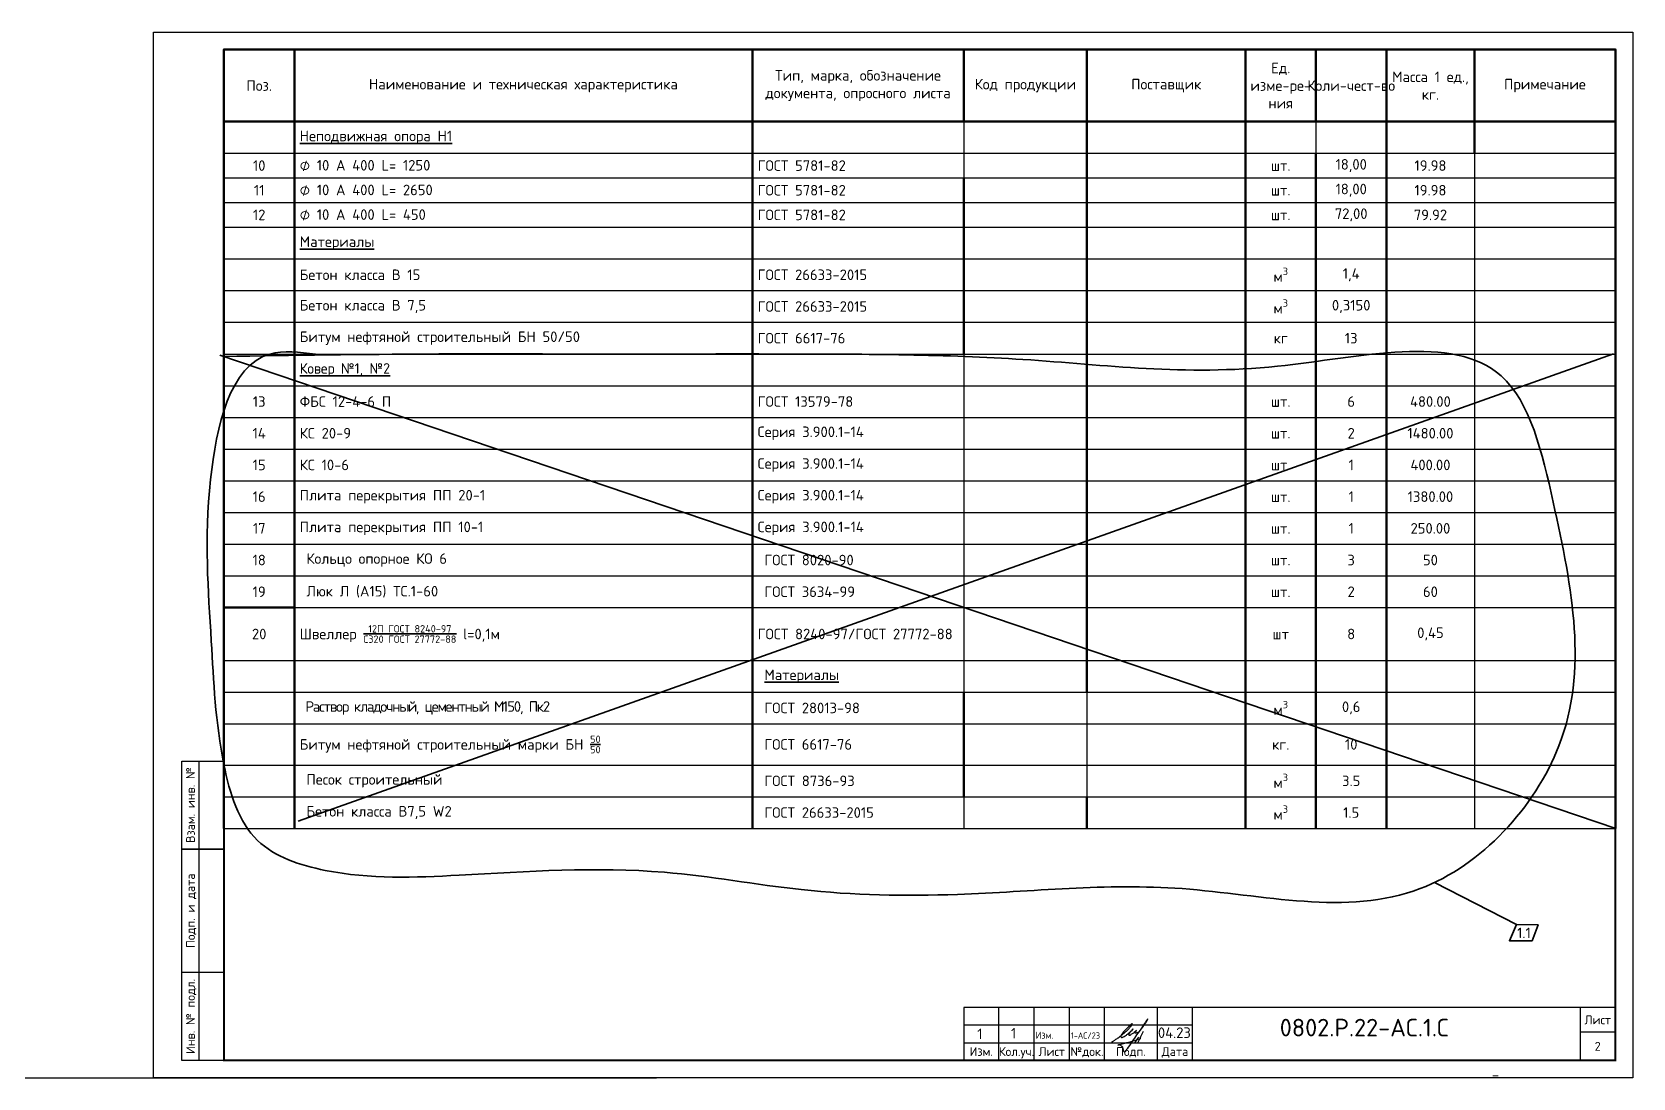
# Model space of a CAD drawing. Header units: metres. Extents: x -18 to 14983, y 1157 to 3877.
# Drawn here: x 13142.8 to 13597.2, y 2831 to 3128 of the extents above; entities that cross this region are included whole.
import ezdxf
from ezdxf.enums import TextEntityAlignment as Align

# ---------------------------------------------------------------- set-up
doc = ezdxf.new("R2010")
doc.units = ezdxf.units.M
doc.layers.add('Размерный', color=4, linetype='Continuous', lineweight=30)
doc.layers.add('рамка', color=7, linetype='Continuous')
doc.styles.add('-ISOCPEUR-', font='isocpeur.ttf')
doc.styles.add('GOST-2.304_Type-B', font='GOST_Common.ttf')
doc.styles.get("Standard").update_dxf_attribs({"font": 'GOST_Common.ttf'})

# ---------------------------------------------------------------- blocks, each defined once
blk = doc.blocks.new('*T339')
at = {"color": 7, "lineweight": 50, "transparency": 16777216}
for p, q in [((0, 0), (395, 0)), ((0, 0), (0, -20.43)), ((20, 0), (20, -20.43)), ((150, 0), (150, -20.43)), ((210, 0), (210, -20.43)), ((245, 0), (245, -20.43)), ((290, 0), (290, -20.43)), ((310, 0), (310, -20.43)), ((330, 0), (330, -20.43)), ((355, 0), (355, -20.43)), ((395, 0), (395, -20.43))]:
    blk.add_line(p, q, dxfattribs=at)
at = {"color": 0, "lineweight": 50, "transparency": 16777216}
for p, q in [((0, -20.43), (150, -20.43)), ((0, -20.43), (0, -221.13)), ((20, -20.43), (20, -221.13)), ((210, -20.43), (395, -20.43)), ((245, -20.43), (245, -182.43)), ((290, -20.43), (290, -29.43)), ((330, -20.43), (330, -29.43)), ((355, -20.43), (355, -29.43)), ((395, -20.43), (395, -221.13)), ((210, -36.43), (210, -86.43)), ((0, -158.43), (20, -158.43)), ((210, -182.43), (210, -212.13)), ((245, -212.13), (245, -221.13))]:
    blk.add_line(p, q, dxfattribs=at)
at = {"color": 0, "linetype": 'ByBlock', "lineweight": 50, "transparency": 16777216}
for p, q in [((150, -20.43), (210, -20.43)), ((150, -20.43), (150, -221.13)), ((290, -29.43), (290, -221.13)), ((310, -29.43), (310, -221.13)), ((330, -29.43), (330, -221.13))]:
    blk.add_line(p, q, dxfattribs=at)
at = {"color": 0, "linetype": 'ByBlock', "lineweight": -2, "transparency": 16777216}
for p, q in [((210, -20.43), (210, -36.43)), ((310, -20.43), (310, -29.43)), ((355, -29.43), (355, -221.13)), ((210, -86.43), (210, -182.43)), ((245, -182.43), (245, -212.13)), ((210, -191.43), (245, -191.43)), ((210, -203.13), (245, -203.13)), ((210, -212.13), (245, -212.13)), ((210, -212.13), (210, -221.13))]:
    blk.add_line(p, q, dxfattribs=at)
at = {"color": 0, "lineweight": 25, "transparency": 16777216}
for p, q in [((0, -29.43), (20, -29.43)), ((210, -29.43), (290, -29.43)), ((310, -29.43), (395, -29.43)), ((0, -36.43), (20, -36.43)), ((210, -36.43), (245, -36.43)), ((355, -36.43), (395, -36.43)), ((0, -43.43), (20, -43.43)), ((210, -43.43), (245, -43.43)), ((355, -43.43), (395, -43.43)), ((0, -50.43), (20, -50.43)), ((210, -50.43), (245, -50.43)), ((355, -50.43), (395, -50.43)), ((0, -59.43), (20, -59.43)), ((210, -59.43), (245, -59.43)), ((355, -59.43), (395, -59.43)), ((0, -68.43), (20, -68.43)), ((210, -68.43), (245, -68.43)), ((355, -68.43), (395, -68.43)), ((0, -77.43), (20, -77.43)), ((210, -77.43), (245, -77.43)), ((355, -77.43), (395, -77.43)), ((0, -86.43), (20, -86.43)), ((210, -86.43), (245, -86.43)), ((355, -86.43), (395, -86.43)), ((0, -95.43), (20, -95.43)), ((210, -95.43), (245, -95.43)), ((355, -95.43), (395, -95.43)), ((0, -104.43), (20, -104.43)), ((210, -104.43), (245, -104.43)), ((355, -104.43), (395, -104.43)), ((0, -113.43), (20, -113.43)), ((210, -113.43), (245, -113.43)), ((355, -113.43), (395, -113.43)), ((0, -122.43), (20, -122.43)), ((210, -122.43), (245, -122.43)), ((355, -122.43), (395, -122.43)), ((0, -131.43), (20, -131.43)), ((210, -131.43), (245, -131.43)), ((355, -131.43), (395, -131.43)), ((0, -140.43), (20, -140.43)), ((210, -140.43), (245, -140.43)), ((355, -140.43), (395, -140.43)), ((0, -149.43), (20, -149.43)), ((210, -149.43), (245, -149.43)), ((355, -149.43), (395, -149.43)), ((210, -158.43), (245, -158.43)), ((355, -158.43), (395, -158.43)), ((0, -173.43), (20, -173.43)), ((210, -173.43), (245, -173.43)), ((355, -173.43), (395, -173.43)), ((0, -182.43), (20, -182.43)), ((210, -182.43), (245, -182.43)), ((355, -182.43), (395, -182.43)), ((0, -191.43), (20, -191.43)), ((355, -191.43), (395, -191.43)), ((0, -203.13), (20, -203.13)), ((355, -203.13), (395, -203.13)), ((0, -212.13), (20, -212.13)), ((355, -212.13), (395, -212.13)), ((0, -221.13), (20, -221.13)), ((210, -221.13), (245, -221.13)), ((355, -221.13), (395, -221.13))]:
    blk.add_line(p, q, dxfattribs=at)
at = {"color": 0, "linetype": 'ByBlock', "lineweight": 25, "transparency": 16777216}
for p, q in [((20, -29.43), (210, -29.43)), ((290, -29.43), (310, -29.43)), ((20, -36.43), (210, -36.43)), ((245, -36.43), (355, -36.43)), ((20, -43.43), (210, -43.43)), ((245, -43.43), (355, -43.43)), ((20, -50.43), (210, -50.43)), ((245, -50.43), (355, -50.43)), ((20, -59.43), (210, -59.43)), ((245, -59.43), (355, -59.43)), ((20, -68.43), (210, -68.43)), ((245, -68.43), (355, -68.43)), ((20, -77.43), (210, -77.43)), ((245, -77.43), (355, -77.43)), ((20, -86.43), (210, -86.43)), ((245, -86.43), (355, -86.43)), ((20, -95.43), (210, -95.43)), ((245, -95.43), (355, -95.43)), ((20, -104.43), (210, -104.43)), ((245, -104.43), (355, -104.43)), ((20, -113.43), (210, -113.43)), ((245, -113.43), (355, -113.43)), ((20, -122.43), (210, -122.43)), ((245, -122.43), (355, -122.43)), ((20, -131.43), (210, -131.43)), ((245, -131.43), (355, -131.43)), ((20, -140.43), (210, -140.43)), ((245, -140.43), (355, -140.43)), ((20, -149.43), (210, -149.43)), ((245, -149.43), (355, -149.43)), ((20, -158.43), (210, -158.43)), ((245, -158.43), (355, -158.43)), ((20, -173.43), (210, -173.43)), ((245, -173.43), (355, -173.43)), ((20, -182.43), (210, -182.43)), ((245, -182.43), (355, -182.43)), ((20, -191.43), (210, -191.43)), ((245, -191.43), (355, -191.43)), ((20, -203.13), (210, -203.13)), ((245, -203.13), (355, -203.13)), ((20, -212.13), (210, -212.13)), ((245, -212.13), (355, -212.13)), ((20, -221.13), (210, -221.13)), ((245, -221.13), (355, -221.13))]:
    blk.add_line(p, q, dxfattribs=at)
at = {"color": 7, "lineweight": 35, "transparency": 16777216, "char_height": 3, "attachment_point": 5, "style": '-ISOCPEUR-'}
for s, insert, width in [('Ед. изме-ре- ния', (300, -10.22), 17), ('Поз.', (10, -10.22), 17), ('Наименование и техническая характеристика', (85, -10.22), 127), ('Тип, марка, обозначение документа, опросного листа', (180, -10.22), 57), ('Код продукции', (227.5, -10.22), 32), ('Поставщик', (267.5, -10.22), 42), ('Коли-чест-во', (320, -10.22), 17), ('Масса 1 ед., кг.', (342.5, -10.22), 22), ('Примечание', (375, -10.22), 37), ('10', (10, -32.93), 17), ('11', (10, -39.93), 17), ('12', (10, -46.93), 17), ('13', (10, -99.93), 17), ('14', (10, -108.93), 17), ('15', (10, -117.93), 17), ('16', (10, -126.93), 17), ('17', (10, -135.93), 17), ('18', (10, -144.93), 17)]:
    blk.add_mtext(s, dxfattribs=dict(at, insert=insert, width=width))
at = {"color": 0, "lineweight": 35, "transparency": 16777216, "char_height": 3}
for s, insert, width, attachment_point, style in [('{\\LНеподвижная опора Н1}', (21.5, -24.93), 127, 4, '-ISOCPEUR-'), ('⌀ 10 А 400 L= 1250', (21.5, -32.93), 127, 4, '-ISOCPEUR-'), ('{\\C7;ГОСТ 5781-82}', (151.5, -32.93), 57, 4, '-ISOCPEUR-'), ('18,00', (320, -32.93), 17, 5, '-ISOCPEUR-'), ('19.98', (342.5, -32.93), 22, 5, '-ISOCPEUR-'), ('шт.', (300, -32.93), 17, 5, '-ISOCPEUR-'), ('⌀ 10 А 400 L= 2650', (21.5, -39.93), 127, 4, '-ISOCPEUR-'), ('{\\C7;ГОСТ 5781-82}', (151.5, -39.93), 57, 4, '-ISOCPEUR-'), ('шт.', (300, -39.93), 17, 5, '-ISOCPEUR-'), ('18,00', (320, -39.93), 17, 5, '-ISOCPEUR-'), ('19.98', (342.5, -39.93), 22, 5, '-ISOCPEUR-'), ('⌀ 10 А 400 L= 450', (21.5, -46.93), 127, 4, '-ISOCPEUR-'), ('{\\C7;ГОСТ 5781-82}', (151.5, -46.93), 57, 4, '-ISOCPEUR-'), ('72,00', (320, -46.93), 17, 5, '-ISOCPEUR-'), ('79.92', (342.5, -46.93), 22, 5, '-ISOCPEUR-'), ('шт.', (300, -46.93), 17, 5, '-ISOCPEUR-'), ('{\\LМатериалы}', (21.5, -54.93), 127, 4, '-ISOCPEUR-'), ('Бетон класса В 15', (21.5, -63.93), 127, 4, '-ISOCPEUR-'), ('ГОСТ 26633-2015', (151.5, -63.93), 57, 4, '-ISOCPEUR-'), ('\\A1;м{\\H0.7x;\\S3^ ;}', (300, -63.93), 17, 5, '-ISOCPEUR-'), ('1,4', (320, -63.93), 17, 5, '-ISOCPEUR-'), ('Бетон класса В 7,5', (21.5, -72.93), 127, 4, '-ISOCPEUR-'), ('ГОСТ 26633-2015', (151.5, -72.93), 57, 4, '-ISOCPEUR-'), ('\\A1;м{\\H0.7x;\\S3^ ;}', (300, -72.93), 17, 5, '-ISOCPEUR-'), ('0,3150', (320, -72.93), 17, 5, '-ISOCPEUR-'), ('\\A1;Битум нефтяной строительный БН {\\H1x;50/50 }', (21.5, -81.93), 127, 4, '-ISOCPEUR-'), ('ГОСТ 6617-76', (151.5, -81.93), 57, 4, '-ISOCPEUR-'), ('кг', (300, -81.93), 17, 5, '-ISOCPEUR-'), ('13', (320, -81.93), 17, 5, '-ISOCPEUR-'), ('{\\LКовер №1, №2}', (21.5, -90.93), 127, 4, 'GOST-2.304_Type-B'), ('ФБС 12-4-6 П', (21.5, -99.93), 127, 4, '-ISOCPEUR-'), ('ГОСТ 13579-78', (151.5, -99.93), 57, 4, '-ISOCPEUR-'), ('шт.', (300, -99.93), 17, 5, '-ISOCPEUR-'), ('6', (320, -99.93), 17, 5, '-ISOCPEUR-'), ('480.00', (342.5, -99.93), 22, 5, '-ISOCPEUR-'), ('КС 20-9', (21.5, -108.93), 127, 4, '-ISOCPEUR-'), ('Серия 3.900.1-14', (151.5, -108.93), 57, 4, '-ISOCPEUR-'), ('шт.', (300, -108.93), 17, 5, '-ISOCPEUR-'), ('2', (320, -108.93), 17, 5, '-ISOCPEUR-'), ('1480.00', (342.5, -108.93), 22, 5, '-ISOCPEUR-'), ('КС 10-6', (21.5, -117.93), 127, 4, '-ISOCPEUR-'), ('Серия 3.900.1-14', (151.5, -117.93), 57, 4, '-ISOCPEUR-'), ('шт.', (300, -117.93), 17, 5, '-ISOCPEUR-'), ('1', (320, -117.93), 17, 5, '-ISOCPEUR-'), ('400.00', (342.5, -117.93), 22, 5, '-ISOCPEUR-'), ('Плита перекрытия ПП 20-1', (21.5, -126.93), 127, 4, '-ISOCPEUR-'), ('Серия 3.900.1-14', (151.5, -126.93), 57, 4, '-ISOCPEUR-'), ('шт.', (300, -126.93), 17, 5, '-ISOCPEUR-'), ('1', (320, -126.93), 17, 5, '-ISOCPEUR-'), ('1380.00', (342.5, -126.93), 22, 5, '-ISOCPEUR-'), ('Плита перекрытия ПП 10-1', (21.5, -135.93), 127, 4, '-ISOCPEUR-'), ('Серия 3.900.1-14', (151.5, -135.93), 57, 4, '-ISOCPEUR-'), ('шт.', (300, -135.93), 17, 5, '-ISOCPEUR-'), ('1', (320, -135.93), 17, 5, '-ISOCPEUR-'), ('250.00', (342.5, -135.93), 22, 5, '-ISOCPEUR-'), (' Кольцо опорное КО 6', (21.5, -144.93), 127, 4, '-ISOCPEUR-'), (' ГОСТ 8020-90', (151.5, -144.93), 57, 4, '-ISOCPEUR-'), ('шт.', (300, -144.93), 17, 5, '-ISOCPEUR-'), ('3', (320, -144.93), 17, 5, '-ISOCPEUR-'), ('50', (342.5, -144.93), 22, 5, '-ISOCPEUR-'), ('19', (10, -153.93), 17, 5, '-ISOCPEUR-'), (' Люк Л (А15) ТС.1-60', (21.5, -153.93), 127, 4, '-ISOCPEUR-'), (' ГОСТ 3634-99', (151.5, -153.93), 57, 4, '-ISOCPEUR-'), ('шт.', (300, -153.93), 17, 5, '-ISOCPEUR-'), ('2', (320, -153.93), 17, 5, '-ISOCPEUR-'), ('60', (342.5, -153.93), 22, 5, '-ISOCPEUR-'), ('\\A1;Швеллер {\\H0.7x;\\S12П ГОСТ 8240-97/С320 ГОСТ 27772-88;\\H1.42857x; l=0,1м}', (21.5, -165.93), 127, 4, '-ISOCPEUR-'), ('20', (10, -165.93), 18, 5, '-ISOCPEUR-'), ('ГОСТ 8240-97/ГОСТ 27772-88', (151.5, -165.93), 57, 4, '-ISOCPEUR-'), ('шт', (300, -165.93), 17, 5, '-ISOCPEUR-'), ('8', (320, -165.93), 17, 5, '-ISOCPEUR-'), ('0,45', (342.5, -165.93), 22, 5, '-ISOCPEUR-'), ('{\\L Материалы}', (151.5, -177.93), 57, 4, '-ISOCPEUR-'), ('{\\T0.85; Раствор кладочный, цементный М150, Пк2}', (21.5, -186.93), 127, 4, '-ISOCPEUR-'), (' ГОСТ 28013-98', (151.5, -186.93), 57, 4, '-ISOCPEUR-'), ('\\A1;м{\\H0.7x;\\S3^ ;}', (300, -186.93), 17, 5, '-ISOCPEUR-'), ('0,6', (320, -186.93), 17, 5, '-ISOCPEUR-'), ('\\A1;Битум нефтяной строительный марки БН {\\H0.7x;\\S50/50;}', (21.5, -197.28), 127, 4, '-ISOCPEUR-'), (' ГОСТ 6617-76', (151.5, -197.28), 57, 4, '-ISOCPEUR-'), ('кг.', (300, -197.28), 17, 5, '-ISOCPEUR-'), ('10', (320, -197.28), 17, 5, '-ISOCPEUR-'), (' Песок строительный', (21.5, -207.63), 127, 4, '-ISOCPEUR-'), (' ГОСТ 8736-93', (151.5, -207.63), 57, 4, '-ISOCPEUR-'), ('\\A1;м{\\H0.7x;\\S3^ ;}', (300, -207.63), 17, 5, '-ISOCPEUR-'), ('3.5', (320, -207.63), 17, 5, '-ISOCPEUR-'), (' Бетон класса В7,5 W2', (21.5, -216.63), 127, 4, '-ISOCPEUR-'), (' ГОСТ 26633-2015', (151.5, -216.63), 57, 4, '-ISOCPEUR-'), ('\\A1;м{\\H0.7x;\\S3^ ;}', (300, -216.63), 17, 5, '-ISOCPEUR-'), ('1.5', (320, -216.63), 17, 5, '-ISOCPEUR-')]:
    blk.add_mtext(s, dxfattribs=dict(at, insert=insert, width=width, attachment_point=attachment_point, style=style))
blk = doc.blocks.new('подпись')
at = {"lineweight": 30}
for points in [[(-0.82, -1.23), (-0.21, -0.8), (0.43, -0.36), (0.86, -0.08), (1.32, 0.25), (2, 0.77), (2.8, 1.4), (3.27, 1.83), (3.84, 2.36), (4.46, 3.07), (5.01, 3.73), (5.08, 3.95), (5.01, 4.03), (4.91, 4), (4.76, 3.88), (4.33, 3.49), (3.4, 2.58), (2.34, 1.43), (1.83, 0.48), (1.87, 0.23), (1.99, 0.16), (2.17, 0.16), (2.41, 0.25), (3.02, 0.6), (3.71, 1.09), (4.34, 1.62), (5.32, 2.55), (4.75, 1.98), (4.27, 1.36), (4.08, 1.05), (4.07, 0.85), (4.11, 0.78), (4.25, 0.78), (4.42, 0.84), (4.78, 1.05), (5.16, 1.3), (5.47, 1.51), (5.72, 1.73), (6.05, 1.99), (6.23, 2.18), (5.94, 1.88), (5.8, 1.63), (5.8, 1.5), (5.89, 1.44), (6.13, 1.46), (6.57, 1.6), (6.9, 1.79), (7.5, 2.39), (8.04, 3.08), (8.61, 3.92), (9.15, 4.76), (9.43, 5.33), (8, 3.26), (6.29, 0.88), (3.58, -3.07), (3.05, -3.8), (2.85, -4.05), (2.49, -2.98), (2.12, -2.39), (1.3, -1.96), (1.02, -2.03), (2.91, -1.44), (4.7, -0.96), (7.51, -0.15)], [(6.86, 0.23), (5.67, -1.43)], [(8.19, 1.85), (6.68, -1.27)]]:
    blk.add_spline(points, degree=3, dxfattribs=at)
blk = doc.blocks.new('Подпись Леха')
at = {"layer": 'рамка'}
blk.add_blockref('подпись', (2.7, 0.11), dxfattribs=at)

msp = doc.modelspace()

# ---------------------------------------------------------------- linework, layer by layer
at = {"color": 18, "lineweight": 35, "true_color": 0x000000}
for p, q in [((13196.1158, 3036.2574), (13592.417, 2901.8212)), ((13218.3059, 2903.9001), (13591.7235, 3036.6039)), ((13197.2406, 2895.9949), (13185.2406, 2895.9949)), ((13540.8959, 2886.4928), (13564.1992, 2874.5327))]:
    msp.add_line(p, q, dxfattribs=at)
for p, q in [((13190.2406, 2835.9949), (13190.2406, 2920.9949)), ((13197.2406, 2860.9949), (13185.2406, 2860.9949)), ((13417.2406, 2835.9949), (13417.2406, 2850.9949)), ((13427.2406, 2835.9949), (13427.2406, 2850.9949)), ((13437.2406, 2835.9949), (13437.2406, 2850.9949)), ((13447.2406, 2835.9949), (13447.2406, 2850.9949)), ((13462.2406, 2835.9949), (13462.2406, 2850.9949)), ((13472.2406, 2835.9949), (13472.2406, 2850.9949)), ((13582.2406, 2850.9949), (13582.2406, 2835.9949)), ((13472.2406, 2845.9949), (13407.2406, 2845.9949)), ((13407.2406, 2840.9949), (13472.2406, 2840.9949)), ((13592.2406, 2843.9949), (13582.2406, 2843.9949)), ((12602.6464, 2830.9949), (13320.0553, 2830.9949))]:
    msp.add_line(p, q)
for points in [[(13177.2406, 3127.9949), (13597.2406, 3127.9949), (13597.2406, 2830.9949), (13177.2406, 2830.9949)], [(13197.2406, 2835.9949), (13185.2406, 2835.9949), (13185.2406, 2920.9949), (13197.2406, 2920.9949)], [(13407.2406, 2835.9949), (13592.2406, 2835.9949), (13592.2406, 2850.9949), (13407.2406, 2850.9949)]]:
    msp.add_lwpolyline(points, close=True)
at = {"const_width": 0.5}
msp.add_lwpolyline([(13197.2406, 3122.9949), (13592.2406, 3122.9949), (13592.2406, 2835.9949), (13197.2406, 2835.9949)], close=True, dxfattribs=at)
at = {"color": 18, "lineweight": 35, "true_color": 0x000000}
msp.add_lwpolyline([(13564.1992, 2874.5327), (13570.3218, 2874.505), (13568.5854, 2869.9777), (13562.1581, 2869.9637), (13564.1992, 2874.5735)], dxfattribs=at)
msp.add_spline([(13197.2406, 3035.8759), (13256.0256, 3036.5647), (13292.1509, 3036.5647), (13357.2859, 3036.5647), (13424.063, 3035.0173), (13496.3136, 3033.1029), (13559.8066, 3030.368), (13574.5852, 2994.5406), (13576.2272, 2925.3473), (13536.8362, 2884.7552), (13469.2381, 2884.7552), (13405.4715, 2883.1143), (13361.1359, 2884.4817), (13322.2738, 2889.4045), (13263.9807, 2888.5841), (13225.9396, 2889.9515), (13206.7823, 2898.4298), (13197.2406, 2919.8647), (13193.6458, 2955.0424), (13193.4516, 3000.947), (13210.3444, 3036.5647), (13223.2072, 3036.5647)], degree=3, dxfattribs=at)

# ---------------------------------------------------------------- block references
for name, p in [('*T339', (13197.2406, 3122.9949)), ('Подпись Леха', (13447.3419, 2842.2424))]:
    msp.add_blockref(name, p)

# ---------------------------------------------------------------- texts
at = {"color": 18, "lineweight": 35, "true_color": 0x000000, "style": '-ISOCPEUR-'}
msp.add_text('Взам. инв. №', height=2.5, rotation=90, dxfattribs=at).set_placement((13187.7406, 2908.4949), align=Align.MIDDLE_CENTER)
at = {"style": '-ISOCPEUR-'}
for s, p in [('Подп. и дата', (13187.7406, 2878.4949)), ('Инв. № подл.', (13187.7406, 2848.4949))]:
    msp.add_text(s, height=2.5, rotation=90, dxfattribs=at).set_placement(p, align=Align.MIDDLE_CENTER)
for s, p in [('Лист', (13587.2406, 2847.4949)), ('Изм.', (13412.2406, 2838.4949)), ('Кол.уч.', (13422.2406, 2838.4949)), ('Лист', (13432.2406, 2838.4949)), ('№док.', (13442.2406, 2838.4949)), ('Подп.', (13454.7406, 2838.4949)), ('Дата', (13467.2406, 2838.4949))]:
    msp.add_text(s, height=2.5, dxfattribs=at).set_placement(p, align=Align.MIDDLE_CENTER)
at = {"insert": (13496.4382, 2847.803), "char_height": 5, "width": 38.557853, "attachment_point": 1}
msp.add_mtext('\\pi-9.47107,l10;{\\fISOCPEUR|b0|i0|c204|p34;\\C7;0802.Р.22-АС.1.С}', dxfattribs=at)
at = {"style": '-ISOCPEUR-'}
msp.add_attdef('2', text='*', height=2.5, dxfattribs=at).set_placement((13587.2406, 2839.9949), align=Align.MIDDLE_CENTER)
at = {"style": '-ISOCPEUR-', "flags": 8}
msp.add_attdef('_', text='Формат', height=3, dxfattribs=at).set_placement((13558.2129, 2833.2498), align=Align.MIDDLE_CENTER)
at = {"layer": 'Размерный', "color": 0, "style": '-ISOCPEUR-'}
for s, p in [('1.1', (13564.3446, 2870.684)), ('1', (13420.6674, 2842.208)), ('04.23', (13462.3793, 2842.3555)), ('1', (13411.0875, 2842.008))]:
    msp.add_text(s, height=3, dxfattribs=at).set_placement(p)
at = {"layer": 'Размерный', "color": 0}
for s, height, p in [('Изм.', 2, (13427.6695, 2842.1347)), ('1-АС/23', 1.8, (13437.6181, 2842.1347))]:
    msp.add_text(s, height=height, dxfattribs=at).set_placement(p)

doc.saveas('drawing.dxf')
